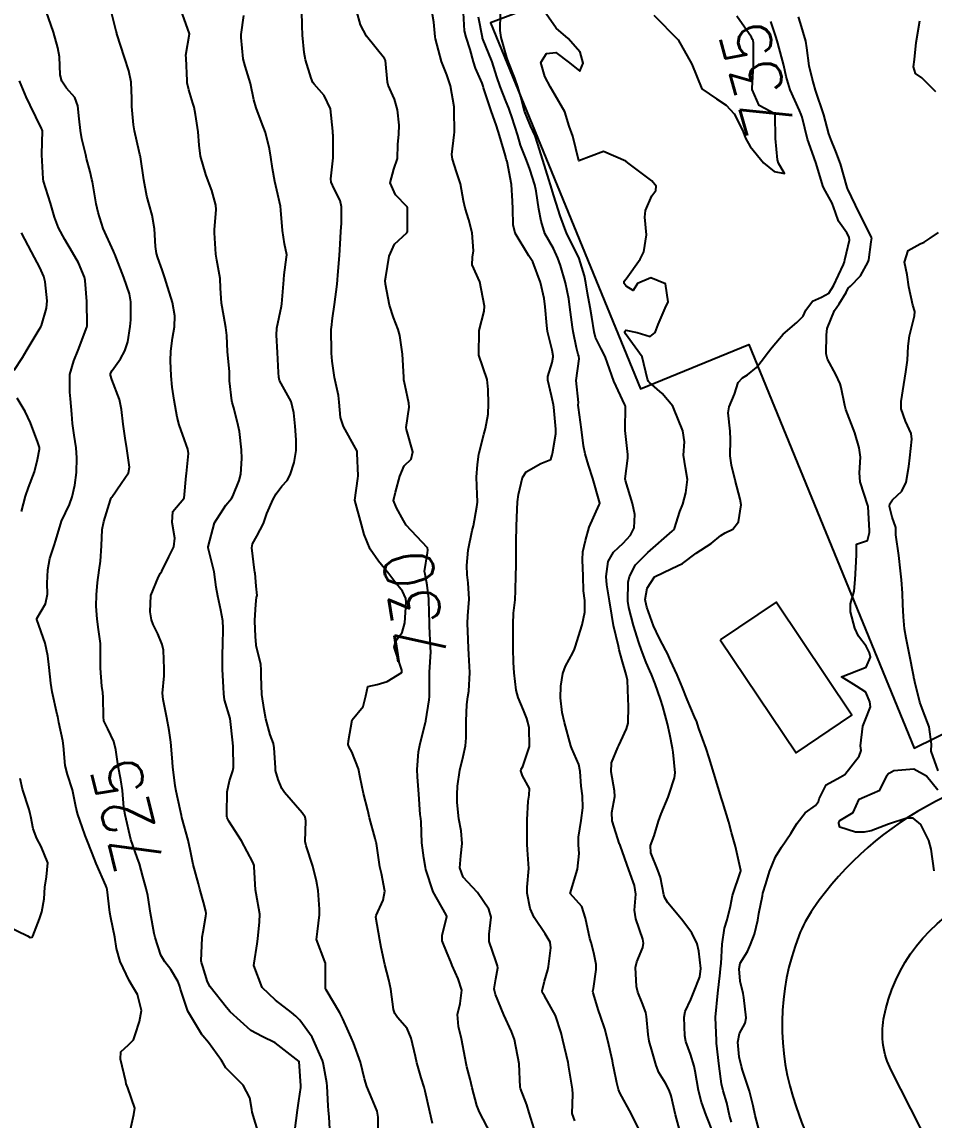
# Model space of a CAD drawing. Header units: metres. Extents: x 298520 to 308411, y 7433745 to 7450750.
# Drawn here: x 302784.9 to 302859.6, y 7441312.7 to 7441402.6 of the extents above; entities that cross this region are included whole.
import ezdxf
from ezdxf.enums import TextEntityAlignment as Align

# ---------------------------------------------------------------- set-up
doc = ezdxf.new("R2010")
doc.units = ezdxf.units.M
doc.header["$LTSCALE"] = 10
for name, color, linetype in [('Area Verde e Lazer', 94, 'Continuous'), ('Cotas', 45, 'Continuous'), ('Curvas de Nivel 1m', 11, 'Continuous'), ('Curvas de Nivel 5m', 15, 'Continuous'), ('Edificações', 30, 'Continuous'), ('Vias Primárias', 230, 'Continuous')]:
    doc.layers.add(name, color=color, linetype=linetype)
doc.styles.add('Style-STANDARD', font='STANDARD.shx')

msp = doc.modelspace()

# ---------------------------------------------------------------- linework, layer by layer
at = {"layer": 'Area Verde e Lazer', "elevation": 738.502}
msp.add_lwpolyline([(302862.755, 7441423.299), (302855.534, 7441421.091), (302857.138, 7441415.282), (302823.287, 7441402.498), (302835.555, 7441372.519), (302844.429, 7441376.151), (302857.954, 7441343.099), (302878.917, 7441353.426), (302895.119, 7441360.677, 0.172752), (302902.228, 7441367.474, 0.003355), (302904.098, 7441371.256), (302901.773, 7441374.215), (302895.113, 7441382.894), (302893.584, 7441384.819), (302889.644, 7441389.779), (302882.833, 7441398.082), (302879.947, 7441401.529), (302875.496, 7441407.237), (302874.22, 7441408.785), (302872.899, 7441410.349), (302868.801, 7441415.401), (302864.866, 7441420.52), (302863.933, 7441421.743), (302863.582, 7441422.206)], format="xyb", close=True, dxfattribs=at)
at = {"layer": 'Curvas de Nivel 1m', "flags": 128}
for points, elevation in [([(302807.267, 7441311.765), (302807.483, 7441313.462), (302807.601, 7441314.232), (302807.754, 7441315.316), (302807.757, 7441315.459), (302807.633, 7441317.46), (302805.655, 7441318.98), (302804.609, 7441319.501), (302803.668, 7441319.983), (302801.989, 7441321.527), (302801.688, 7441321.863), (302800.346, 7441323.551), (302800.129, 7441323.966), (302799.73, 7441325.224), (302799.639, 7441325.561), (302799.617, 7441325.678), (302799.676, 7441327.561), (302799.681, 7441327.634), (302799.761, 7441328.071), (302800.001, 7441329.336), (302800.01, 7441329.557), (302799.984, 7441329.756), (302799.792, 7441330.49), (302799.501, 7441331.563), (302799.382, 7441331.991), (302798.957, 7441333.569), (302798.737, 7441334.678), (302798.536, 7441335.573), (302798.027, 7441337.422), (302797.987, 7441337.579), (302797.88, 7441338.085), (302797.552, 7441339.584), (302797.476, 7441340.015), (302797.29, 7441341.586), (302797.223, 7441342.297), (302797.119, 7441343.588), (302796.991, 7441344.556), (302796.799, 7441345.592), (302796.487, 7441347.096), (302796.446, 7441347.595), (302796.576, 7441349.033), (302796.591, 7441349.594), (302796.516, 7441351.117), (302796.401, 7441351.596), (302796.052, 7441352.465), (302795.689, 7441353.235), (302795.546, 7441353.608), (302795.42, 7441354.263), (302795.481, 7441355.609), (302796.108, 7441357.127), (302796.29, 7441357.419), (302796.381, 7441357.597), (302796.948, 7441358.774), (302797.363, 7441359.588), (302797.438, 7441360.299), (302797.223, 7441361.589), (302797.295, 7441362.465), (302798.182, 7441363.532), (302798.205, 7441363.557), (302798.212, 7441363.58), (302798.381, 7441365.407), (302798.405, 7441365.578), (302798.574, 7441367.232), (302798.521, 7441367.577), (302798.244, 7441368.352), (302797.795, 7441369.585), (302797.655, 7441370.2), (302797.406, 7441371.589), (302797.231, 7441372.653), (302797.137, 7441373.592), (302797.1, 7441374.813), (302797.134, 7441375.592), (302797.255, 7441376.679), (302797.414, 7441377.589), (302797.464, 7441378.492), (302797.255, 7441379.591), (302796.752, 7441381.244), (302796.641, 7441381.598), (302796.41, 7441382.263), (302796.067, 7441383.253), (302795.961, 7441383.607), (302795.866, 7441384.174), (302795.797, 7441385.61), (302795.603, 7441386.751), (302795.337, 7441387.617), (302795.152, 7441388.292), (302794.903, 7441389.624), (302794.631, 7441391.519), (302794.608, 7441391.629), (302794.59, 7441391.696), (302794.526, 7441391.964), (302794.146, 7441393.634), (302794.059, 7441394.126), (302793.934, 7441395.636), (302793.921, 7441396.295), (302793.873, 7441397.637), (302793.685, 7441398.556), (302793.344, 7441399.643), (302792.713, 7441401.578), (302792.69, 7441401.65), (302792.644, 7441401.801), (302792.194, 7441403.655)], 726), ([(302810.174, 7441311.431), (302810.095, 7441312.922), (302810.034, 7441313.433), (302809.994, 7441313.831), (302809.922, 7441315.435), (302809.896, 7441315.716), (302809.63, 7441317.192), (302809.574, 7441317.441), (302809.546, 7441317.529), (302808.682, 7441319.45), (302807.677, 7441320.829), (302807.363, 7441321.148), (302806.995, 7441321.47), (302805.698, 7441322.476), (302804.61, 7441323.501), (302803.923, 7441325.316), (302803.931, 7441325.508), (302804.185, 7441327.069), (302804.234, 7441327.505), (302804.385, 7441328.893), (302804.4, 7441329.504), (302804.112, 7441331.194), (302804.065, 7441331.507), (302803.957, 7441333.383), (302803.935, 7441333.509), (302803.836, 7441333.769), (302802.91, 7441335.519), (302801.869, 7441337.132), (302801.732, 7441337.393), (302801.704, 7441337.533), (302801.696, 7441337.713), (302801.74, 7441339.532), (302801.912, 7441340.423), (302802.206, 7441341.242), (302802.263, 7441341.527), (302802.23, 7441343.237), (302802.199, 7441343.527), (302801.973, 7441345.53), (302801.523, 7441347.072), (302801.469, 7441347.538), (302801.441, 7441348.099), (302801.361, 7441349.54), (302801.35, 7441350.854), (302801.372, 7441351.54), (302801.411, 7441352.894), (302801.367, 7441353.54), (302801.215, 7441354.403), (302800.96, 7441355.547), (302800.845, 7441356.294), (302800.673, 7441357.552), (302800.189, 7441359.513), (302800.179, 7441359.559), (302800.177, 7441359.593), (302800.695, 7441361.552), (302801.631, 7441362.992), (302802.089, 7441363.531), (302802.126, 7441363.588), (302802.186, 7441363.743), (302802.712, 7441365.019), (302802.856, 7441365.524), (302802.927, 7441366.822), (302802.903, 7441367.523), (302802.742, 7441369.039), (302802.642, 7441369.526), (302802.277, 7441370.978), (302802.152, 7441371.402), (302802.127, 7441371.532), (302801.935, 7441373.171), (302801.928, 7441373.536), (302801.914, 7441373.931), (302801.764, 7441375.539), (302801.702, 7441376.895), (302801.63, 7441377.541), (302801.449, 7441378.457), (302801.27, 7441379.541), (302801.189, 7441380.749), (302801.169, 7441381.542), (302800.898, 7441383.066), (302800.817, 7441383.546), (302800.694, 7441385.303), (302800.693, 7441385.548), (302800.825, 7441387.191), (302800.805, 7441387.547), (302800.485, 7441388.749), (302800.262, 7441389.325), (302800.169, 7441389.555), (302799.999, 7441390.059), (302799.563, 7441391.564), (302799.429, 7441392.464), (302799.348, 7441393.568), (302799.143, 7441394.992), (302799.022, 7441395.573), (302798.914, 7441395.913), (302798.587, 7441396.988), (302798.465, 7441397.581), (302798.451, 7441397.725), (302798.369, 7441399.582), (302798.357, 7441399.843), (302798.643, 7441401.58), (302797.952, 7441403.587)], 727), ([(302818.532, 7441312.377), (302818.314, 7441313.333), (302817.935, 7441315.012), (302817.849, 7441315.338), (302817.621, 7441316.123), (302817.347, 7441317.061), (302817.261, 7441317.346), (302817.139, 7441317.849), (302816.793, 7441319.353), (302816.463, 7441320.151), (302815.68, 7441321.062), (302815.452, 7441321.372), (302815.353, 7441321.709), (302815.128, 7441323.376), (302814.975, 7441324.123), (302814.647, 7441325.381), (302814.342, 7441326.79), (302814.241, 7441327.385), (302813.914, 7441329.255), (302813.931, 7441329.389), (302814.516, 7441330.663), (302814.629, 7441331.382), (302814.364, 7441332.838), (302814.235, 7441333.386), (302813.945, 7441335.296), (302813.931, 7441335.389), (302813.856, 7441335.71), (302813.39, 7441337.395), (302813.252, 7441338.027), (302812.9, 7441339.4), (302812.627, 7441340.692), (302812.476, 7441341.404), (302811.937, 7441342.789), (302811.709, 7441343.181), (302811.644, 7441343.414), (302811.665, 7441343.696), (302811.973, 7441345.41), (302812.87, 7441346.515), (302813.087, 7441347.399), (302813.245, 7441348.157), (302814.007, 7441348.31), (302814.834, 7441348.558), (302816.022, 7441349.306), (302816.042, 7441349.35), (302816.044, 7441349.37), (302816.043, 7441349.39), (302816.024, 7441349.479), (302815.394, 7441351.376), (302815.544, 7441351.879), (302816.055, 7441352.582), (302816.269, 7441353.367), (302816.398, 7441355.047), (302816.361, 7441355.357), (302816.099, 7441355.962), (302815.445, 7441356.709), (302814.972, 7441357.377), (302814.128, 7441358.412), (302813.441, 7441359.397), (302812.957, 7441360.6), (302812.723, 7441361.404), (302812.183, 7441363.41), (302812.442, 7441365.175), (302812.46, 7441365.408), (302812.376, 7441367.264), (302812.362, 7441367.409), (302812.237, 7441367.672), (302811.246, 7441369.425), (302811.018, 7441370.177), (302810.908, 7441371.431), (302810.838, 7441371.981), (302810.511, 7441373.437), (302810.323, 7441374.773), (302810.276, 7441375.441), (302810.274, 7441375.5), (302810.253, 7441377.441), (302810.262, 7441377.533), (302810.361, 7441378.297), (302810.519, 7441379.438), (302810.744, 7441381.088), (302810.77, 7441381.434), (302810.793, 7441381.82), (302810.926, 7441383.432), (302811.015, 7441384.861), (302811.049, 7441385.431), (302811.084, 7441386.055), (302811.094, 7441387.431), (302810.994, 7441387.948), (302810.487, 7441388.897), (302810.235, 7441389.443), (302810.213, 7441389.727), (302810.416, 7441391.441), (302810.405, 7441393.296), (302810.389, 7441393.432), (302810.372, 7441393.606), (302810.184, 7441395.436), (302809.677, 7441396.537), (302808.859, 7441397.456), (302808.744, 7441397.607), (302808.598, 7441397.957), (302808.152, 7441399.465), (302808.024, 7441400.064), (302807.897, 7441401.467), (302807.868, 7441402.25), (302807.837, 7441403.468)], 729), ([(302814.087, 7441311.385), (302814.085, 7441312.886), (302814.023, 7441313.386), (302813.603, 7441314.358), (302813.158, 7441315.395), (302812.983, 7441316.033), (302812.642, 7441317.4), (302812.074, 7441318.988), (302811.889, 7441319.408), (302811.668, 7441319.909), (302811.207, 7441320.946), (302810.957, 7441321.421), (302809.829, 7441323.32), (302809.779, 7441323.439), (302809.773, 7441323.499), (302809.787, 7441325.439), (302809.781, 7441325.487), (302809.735, 7441325.633), (302809.04, 7441327.447), (302809.12, 7441328.089), (302809.3, 7441329.445), (302809.301, 7441329.932), (302809.184, 7441331.446), (302809.039, 7441332.223), (302808.733, 7441333.451), (302808.194, 7441335.112), (302808.129, 7441335.457), (302808.172, 7441337.155), (302808.116, 7441337.458), (302807.878, 7441337.82), (302806.42, 7441339.482), (302806.216, 7441339.795), (302805.914, 7441340.55), (302805.704, 7441341.267), (302805.681, 7441341.484), (302805.593, 7441343.139), (302805.516, 7441343.486), (302805.252, 7441344.192), (302804.889, 7441345.496), (302804.75, 7441346.267), (302804.581, 7441347.501), (302804.518, 7441349), (302804.528, 7441349.502), (302804.482, 7441349.958), (302804.112, 7441351.509), (302804.098, 7441351.564), (302804.05, 7441352.233), (302803.991, 7441353.511), (302803.989, 7441353.585), (302804.083, 7441354.872), (302804.146, 7441355.455), (302804.161, 7441355.509), (302804.183, 7441355.598), (302804.102, 7441356.377), (302804.024, 7441357.423), (302804.01, 7441357.511), (302803.963, 7441357.664), (302803.752, 7441359.514), (302803.819, 7441359.84), (302804.152, 7441360.446), (302804.712, 7441361.502), (302804.989, 7441362.316), (302805.507, 7441363.49), (302805.744, 7441363.932), (302806.199, 7441364.555), (302806.653, 7441365.029), (302806.892, 7441365.473), (302807.207, 7441366.486), (302807.373, 7441367.469), (302807.374, 7441368.34), (302807.292, 7441369.47), (302807.201, 7441370.543), (302806.977, 7441371.473), (302806.295, 7441372.7), (302806.017, 7441373.202), (302805.952, 7441373.485), (302805.936, 7441373.858), (302805.864, 7441375.487), (302805.781, 7441376.923), (302805.806, 7441377.488), (302806.175, 7441379.287), (302806.206, 7441379.483), (302806.361, 7441381.439), (302806.364, 7441381.481), (302806.407, 7441381.863), (302806.603, 7441383.296), (302806.609, 7441383.478), (302806.437, 7441384.404), (302806.254, 7441385.483), (302806.14, 7441387.155), (302806.1, 7441387.486), (302805.789, 7441388.793), (302805.625, 7441389.493), (302805.442, 7441390.563), (302805.313, 7441391.498), (302805.205, 7441392.175), (302804.878, 7441393.505), (302804.556, 7441394.363), (302804.097, 7441395.515), (302803.904, 7441396.193), (302803.644, 7441397.519), (302803.203, 7441398.928), (302803.048, 7441399.526), (302802.881, 7441401.286), (302802.893, 7441401.528), (302803.09, 7441403.094)], 728), ([(302826.869, 7441311.935), (302826.462, 7441313.237), (302826.257, 7441313.898), (302825.751, 7441315.248), (302825.726, 7441315.361), (302825.633, 7441317.25), (302825.254, 7441319.254), (302825.016, 7441319.91), (302824.385, 7441321.263), (302823.708, 7441322.946), (302823.613, 7441323.271), (302823.596, 7441323.389), (302823.722, 7441324.214), (302823.876, 7441325.124), (302823.864, 7441325.269), (302823.737, 7441325.685), (302823.182, 7441327.276), (302823.167, 7441327.871), (302823.332, 7441329.275), (302823.143, 7441329.922), (302822.222, 7441331.286), (302821.807, 7441331.723), (302821.062, 7441332.548), (302820.789, 7441333.306), (302820.859, 7441334.283), (302820.982, 7441335.303), (302820.895, 7441336.336), (302820.686, 7441337.308), (302820.555, 7441338.648), (302820.555, 7441339.31), (302820.594, 7441339.994), (302820.79, 7441341.307), (302821.057, 7441342.426), (302821.249, 7441343.3), (302821.298, 7441343.954), (302821.303, 7441345.3), (302821.361, 7441346.673), (302821.446, 7441347.298), (302821.522, 7441347.776), (302821.594, 7441349.296), (302821.516, 7441350.776), (302821.489, 7441351.298), (302821.435, 7441352.678), (302821.404, 7441353.3), (302821.44, 7441353.931), (302821.553, 7441355.298), (302821.451, 7441356.645), (302821.384, 7441357.301), (302821.364, 7441358.062), (302821.448, 7441359.3), (302821.796, 7441360.933), (302821.888, 7441361.294), (302822.179, 7441362.856), (302822.231, 7441363.241), (302822.233, 7441363.29), (302822.192, 7441363.87), (302822.153, 7441365.291), (302822.223, 7441366.336), (302822.336, 7441367.185), (302822.355, 7441367.289), (302822.753, 7441368.787), (302822.887, 7441369.284), (302823.11, 7441370.442), (302823.137, 7441371.281), (302823.099, 7441372.478), (302823.017, 7441373.283), (302822.333, 7441375.29), (302822.353, 7441377.29), (302822.781, 7441378.874), (302822.791, 7441379.286), (302822.403, 7441381.29), (302821.796, 7441382.678), (302821.824, 7441383.299), (302821.9, 7441383.829), (302821.794, 7441385.3), (302821.522, 7441386.362), (302821.209, 7441387.309), (302821.082, 7441387.914), (302820.831, 7441389.315), (302820.507, 7441390.289), (302820.171, 7441391.324), (302820.132, 7441391.718), (302820.325, 7441393.322), (302820.336, 7441393.532), (302820.327, 7441395.322), (302820.302, 7441395.597), (302820.019, 7441397.326), (302819.713, 7441398.218), (302819.276, 7441399.333), (302818.794, 7441401.185), (302818.773, 7441401.339), (302818.655, 7441402.527), (302818.522, 7441403.341)], 731), ([(302830.189, 7441312.589), (302829.963, 7441313.196), (302830.018, 7441314.787), (302829.993, 7441315.196), (302829.678, 7441317.154), (302829.668, 7441317.2), (302829.636, 7441317.374), (302829.208, 7441319.205), (302829.084, 7441319.791), (302828.601, 7441321.211), (302827.699, 7441322.82), (302827.542, 7441323.063), (302827.505, 7441323.223), (302827.715, 7441324.02), (302827.988, 7441324.958), (302828.027, 7441325.217), (302828.22, 7441326.743), (302828.166, 7441327.216), (302827.763, 7441327.911), (302826.866, 7441329.234), (302826.535, 7441329.984), (302826.287, 7441331.243), (302826.297, 7441331.732), (302826.425, 7441333.241), (302826.31, 7441334.779), (302826.288, 7441335.243), (302826.301, 7441335.687), (302826.303, 7441337.244), (302826.365, 7441338.773), (302826.443, 7441339.242), (302826.478, 7441339.811), (302825.919, 7441340.847), (302825.773, 7441341.251), (302825.796, 7441341.379), (302825.926, 7441341.606), (302826.468, 7441343.242), (302826.45, 7441344.759), (302826.355, 7441345.244), (302826.267, 7441345.537), (302825.983, 7441346.21), (302825.561, 7441347.254), (302825.401, 7441347.857), (302825.215, 7441349.258), (302825.163, 7441350.127), (302825.136, 7441351.259), (302825.133, 7441352.178), (302825.136, 7441353.259), (302825.184, 7441354.151), (302825.308, 7441355.258), (302825.341, 7441356.017), (302825.362, 7441357.258), (302825.378, 7441358.003), (302825.394, 7441359.257), (302825.392, 7441360.017), (302825.415, 7441361.257), (302825.438, 7441361.989), (302825.506, 7441363.257), (302825.575, 7441363.873), (302825.913, 7441365.253), (302826.218, 7441365.713), (302827.4, 7441366.408), (302828.228, 7441366.734), (302828.34, 7441367.111), (302828.36, 7441367.219), (302828.639, 7441368.826), (302828.648, 7441369.216), (302828.471, 7441371.027), (302828.446, 7441371.218), (302828.29, 7441371.95), (302827.975, 7441373.223), (302827.988, 7441373.543), (302828.325, 7441374.669), (302828.423, 7441375.128), (302828.424, 7441375.219), (302828.338, 7441375.694), (302827.966, 7441377.224), (302827.889, 7441377.693), (302827.771, 7441379.226), (302827.688, 7441379.922), (302827.38, 7441381.23), (302826.747, 7441382.91), (302826.549, 7441383.239), (302826.426, 7441383.413), (302825.308, 7441385.257), (302825.135, 7441385.935), (302825.112, 7441387.26), (302825.096, 7441387.877), (302824.998, 7441389.262), (302824.644, 7441391.145), (302824.603, 7441391.269), (302824.584, 7441391.33), (302824.526, 7441391.585), (302824.018, 7441393.275), (302823.778, 7441394.054), (302823.346, 7441395.282), (302822.723, 7441397.157), (302822.681, 7441397.289), (302822.595, 7441397.546), (302822.074, 7441398.764), (302821.895, 7441399.301), (302821.638, 7441400.295), (302821.295, 7441401.31), (302821.158, 7441401.823), (302821.069, 7441403.314)], 732), ([(302835.571, 7441311.646), (302834.829, 7441313.138), (302833.883, 7441314.875), (302833.763, 7441315.148), (302833.618, 7441315.701), (302833.383, 7441316.906), (302833.341, 7441317.154), (302833.278, 7441317.516), (302832.904, 7441319.161), (302832.644, 7441320.137), (302832.285, 7441321.171), (302832.133, 7441321.619), (302831.702, 7441323.072), (302831.671, 7441323.18), (302831.668, 7441323.216), (302831.707, 7441323.439), (302831.934, 7441324.973), (302831.948, 7441325.177), (302831.936, 7441325.378), (302831.744, 7441326.338), (302831.527, 7441327.182), (302831.433, 7441327.509), (302831.066, 7441329.181), (302830.754, 7441330.147), (302829.803, 7441331.2), (302830.405, 7441333.191), (302830.558, 7441334.474), (302830.495, 7441335.19), (302830.494, 7441335.825), (302830.712, 7441337.187), (302830.85, 7441338.224), (302830.825, 7441339.186), (302830.719, 7441339.996), (302830.618, 7441341.19), (302830.506, 7441341.769), (302829.942, 7441343.081), (302829.888, 7441343.201), (302829.859, 7441343.286), (302829.336, 7441345.206), (302829.168, 7441346.022), (302829.028, 7441347.21), (302829.034, 7441348.183), (302829.223, 7441349.208), (302829.424, 7441349.811), (302830.04, 7441350.909), (302830.174, 7441351.198), (302830.232, 7441351.384), (302830.788, 7441353.189), (302831.021, 7441354.244), (302830.999, 7441355.186), (302830.906, 7441355.993), (302830.874, 7441357.189), (302830.813, 7441358.509), (302830.854, 7441359.189), (302831.062, 7441360.097), (302831.359, 7441361.182), (302832.181, 7441363.016), (302832.232, 7441363.12), (302832.23, 7441363.17), (302832.186, 7441363.351), (302831.665, 7441365.178), (302831.316, 7441366.276), (302831.045, 7441367.188), (302830.912, 7441367.862), (302830.746, 7441369.193), (302830.48, 7441370.997), (302830.476, 7441371.197), (302830.485, 7441371.397), (302830.303, 7441373.2), (302830.555, 7441374.972), (302830.516, 7441375.197), (302830.474, 7441375.338), (302830.34, 7441375.87), (302830.057, 7441377.203), (302829.996, 7441377.564), (302829.781, 7441379.206), (302829.693, 7441379.897), (302829.43, 7441381.21), (302829.013, 7441382.618), (302828.812, 7441383.216), (302828.435, 7441384.012), (302827.727, 7441385.227), (302827.443, 7441386.251), (302827.245, 7441387.232), (302827.019, 7441388.704), (302826.907, 7441389.236), (302826.512, 7441390.493), (302826.225, 7441391.244), (302825.754, 7441392.471), (302825.515, 7441393.255), (302825.031, 7441394.798), (302824.869, 7441395.266), (302824.796, 7441395.488), (302824.58, 7441396.014), (302824.07, 7441397.275), (302823.815, 7441398.064), (302823.414, 7441399.282), (302822.642, 7441401.227), (302822.623, 7441401.29), (302822.319, 7441402.954)], 733), ([(302838.772, 7441311.891), (302838.432, 7441313.092), (302838.069, 7441314.635), (302837.92, 7441315.097), (302837.619, 7441315.687), (302837.07, 7441316.551), (302836.837, 7441317.112), (302836.51, 7441318.257), (302836.286, 7441319.121), (302836.193, 7441319.647), (302836.058, 7441321.124), (302836.012, 7441321.451), (302835.694, 7441322.262), (302835.351, 7441323.134), (302835.249, 7441323.595), (302835.168, 7441325.136), (302835.26, 7441325.612), (302835.749, 7441326.778), (302835.824, 7441327.129), (302835.758, 7441327.471), (302835.197, 7441329.136), (302835.075, 7441329.852), (302835.18, 7441331.136), (302835.079, 7441331.869), (302834.623, 7441333.142), (302833.92, 7441335.082), (302833.895, 7441335.15), (302833.854, 7441335.252), (302833.248, 7441337.156), (302833.214, 7441337.825), (302833.454, 7441339.154), (302833.446, 7441339.616), (302833.173, 7441341.158), (302833.19, 7441341.898), (302833.698, 7441343.152), (302833.782, 7441343.315), (302833.951, 7441343.665), (302834.432, 7441344.68), (302834.565, 7441345.144), (302834.594, 7441346.537), (302834.563, 7441347.144), (302834.492, 7441348.669), (302834.389, 7441349.146), (302834.035, 7441350.366), (302833.828, 7441351.152), (302833.755, 7441351.443), (302833.367, 7441353.157), (302833.233, 7441354.001), (302833.032, 7441355.161), (302832.808, 7441356.461), (302832.758, 7441357.164), (302832.922, 7441358.371), (302833.369, 7441359.158), (302833.773, 7441359.528), (302834.15, 7441359.874), (302834.756, 7441360.545), (302835.06, 7441361.141), (302835.094, 7441362.221), (302834.921, 7441363.143), (302834.337, 7441365.023), (302834.32, 7441365.149), (302834.53, 7441366.846), (302834.528, 7441367.147), (302834.302, 7441369.1), (302834.3, 7441369.15), (302834.329, 7441371.102), (302834.316, 7441371.15), (302834.284, 7441371.211), (302833.387, 7441373.159), (302832.871, 7441374.618), (302832.663, 7441375.167), (302832.339, 7441375.809), (302831.89, 7441376.719), (302831.761, 7441377.179), (302831.58, 7441378.396), (302831.452, 7441379.184), (302831.227, 7441380.351), (302831.085, 7441381.19), (302830.98, 7441381.763), (302830.545, 7441383.198), (302830.427, 7441383.444), (302829.541, 7441385.209), (302828.998, 7441386.684), (302828.837, 7441387.216), (302828.484, 7441388.321), (302828.206, 7441389.223), (302828.074, 7441389.649), (302827.566, 7441391.23), (302827.14, 7441392.631), (302826.942, 7441393.236), (302826.555, 7441394.041), (302826.085, 7441395.247), (302825.758, 7441396.426), (302825.516, 7441397.256), (302825.287, 7441397.947), (302824.765, 7441399.268), (302824.619, 7441399.659), (302824.169, 7441401.275), (302824.069, 7441401.856), (302824.104, 7441403.276)], 734), ([(302843.021, 7441312.482), (302842.86, 7441313.041), (302842.629, 7441314.071), (302842.333, 7441315.049), (302842.193, 7441315.626), (302842.009, 7441317.054), (302841.78, 7441318.939), (302841.775, 7441319.058), (302841.778, 7441319.172), (302841.705, 7441321.06), (302841.704, 7441321.081), (302841.889, 7441323.057), (302842.081, 7441324.702), (302842.119, 7441325.054), (302842.158, 7441325.475), (302842.256, 7441327.052), (302842.451, 7441328.372), (302842.661, 7441329.047), (302842.923, 7441330.172), (302843.091, 7441331.041), (302843.759, 7441332.967), (302843.779, 7441333.031), (302843.779, 7441333.076), (302843.343, 7441335.038), (302843.018, 7441336.196), (302842.796, 7441337.046), (302842.299, 7441338.651), (302842.175, 7441339.056), (302842.115, 7441339.267), (302841.911, 7441339.885), (302841.572, 7441341.064), (302841.198, 7441342.324), (302840.929, 7441343.065), (302840.33, 7441344.712), (302840.237, 7441345.076), (302840.169, 7441345.271), (302839.979, 7441345.658), (302839.378, 7441347.086), (302838.97, 7441348.129), (302838.577, 7441349.094), (302838.035, 7441350.279), (302837.779, 7441350.843), (302837.646, 7441351.106), (302837.081, 7441352.142), (302836.64, 7441353.121), (302836.086, 7441354.658), (302835.963, 7441355.131), (302835.956, 7441355.269), (302836.104, 7441356.203), (302836.706, 7441357.121), (302838.124, 7441357.815), (302838.995, 7441358.226), (302840.133, 7441359.08), (302841.347, 7441359.86), (302842.155, 7441360.507), (302842.484, 7441360.721), (302843.117, 7441361.04), (302843.578, 7441361.627), (302843.793, 7441363.034), (302843.733, 7441363.492), (302843.309, 7441365.039), (302843.003, 7441366.265), (302842.918, 7441367.043), (302842.925, 7441368.365), (302842.913, 7441369.043), (302842.752, 7441370.569), (302842.823, 7441371.045), (302843.256, 7441372.077), (302843.567, 7441373.037), (302843.916, 7441373.426), (302844.313, 7441373.669), (302845.072, 7441374.273), (302845.64, 7441375.017), (302845.937, 7441375.414), (302846.342, 7441375.931), (302847.245, 7441376.997), (302848.363, 7441377.945), (302848.87, 7441378.473), (302849.099, 7441378.973), (302849.641, 7441379.711), (302850.389, 7441380.03), (302850.984, 7441380.361), (302851.365, 7441380.946), (302852.175, 7441382.688), (302852.26, 7441382.932), (302852.287, 7441383.07), (302852.434, 7441383.65), (302852.681, 7441384.696), (302852.659, 7441384.928), (302852.456, 7441385.28), (302851.782, 7441386.256), (302851.53, 7441386.944), (302851.26, 7441387.728), (302850.577, 7441388.959), (302850.496, 7441389.153), (302849.959, 7441390.966), (302849.615, 7441391.886), (302849.225, 7441392.973), (302848.786, 7441394.752), (302848.718, 7441394.978), (302848.568, 7441395.307), (302847.821, 7441396.988), (302847.498, 7441398.097), (302847.303, 7441398.993), (302846.812, 7441400.827), (302846.762, 7441400.999), (302846.647, 7441401.376), (302846.246, 7441402.593)], 736), ([(302845.472, 7441311.103), (302844.962, 7441313.016), (302844.794, 7441313.819), (302844.497, 7441315.021), (302843.924, 7441316.733), (302843.828, 7441317.028), (302843.645, 7441317.819), (302843.545, 7441319.032), (302843.67, 7441319.741), (302844.123, 7441320.581), (302844.206, 7441321.025), (302844.033, 7441322.693), (302843.965, 7441323.027), (302843.718, 7441324.023), (302843.644, 7441325.031), (302843.737, 7441325.487), (302844.317, 7441326.454), (302844.578, 7441327.022), (302844.9, 7441327.885), (302845.158, 7441329.016), (302845.24, 7441329.564), (302845.541, 7441331.013), (302845.593, 7441331.224), (302845.813, 7441332.003), (302846.122, 7441333.006), (302846.626, 7441334.214), (302847.111, 7441334.991), (302847.864, 7441336.116), (302848.199, 7441336.648), (302848.397, 7441336.975), (302849.049, 7441337.805), (302849.895, 7441338.416), (302850.129, 7441338.728), (302850.204, 7441338.957), (302850.771, 7441340.094), (302851.921, 7441340.715), (302852.297, 7441340.934), (302853.455, 7441342.434), (302853.619, 7441342.915), (302853.562, 7441343.303), (302853.776, 7441344.913), (302853.978, 7441345.44), (302854.4, 7441346.494), (302854.347, 7441346.906), (302854.001, 7441347.697), (302853.254, 7441348.17), (302852.023, 7441348.94), (302854.025, 7441349.732), (302854.391, 7441350.553), (302854.301, 7441350.907), (302854.048, 7441351.449), (302853.406, 7441352.27), (302853.119, 7441352.924), (302852.748, 7441354.258), (302852.747, 7441354.923), (302853.056, 7441355.968), (302853.127, 7441356.92), (302853.185, 7441357.857), (302853.246, 7441358.919), (302853.252, 7441359.813), (302854.151, 7441360.094), (302854.323, 7441360.746), (302854.323, 7441360.908), (302854.204, 7441362.888), (302854.2, 7441362.91), (302854.184, 7441362.982), (302853.543, 7441364.917), (302853.505, 7441365.633), (302853.581, 7441366.917), (302853.472, 7441367.686), (302853.103, 7441368.921), (302852.37, 7441370.841), (302852.339, 7441370.929), (302852.285, 7441371.16), (302851.996, 7441372.631), (302851.915, 7441372.936), (302851.563, 7441373.692), (302850.869, 7441374.952), (302850.763, 7441375.38), (302850.793, 7441376.953), (302850.854, 7441377.449), (302851.442, 7441378.944), (302851.841, 7441379.478), (302852.395, 7441380.406), (302852.574, 7441380.755), (302852.753, 7441380.926), (302853.57, 7441381.759), (302854.214, 7441382.912), (302854.256, 7441383.081), (302854.447, 7441384.543), (302854.49, 7441384.872), (302854.487, 7441384.91), (302854.454, 7441384.993), (302853.458, 7441386.92), (302852.544, 7441388.878), (302852.521, 7441388.93), (302852.494, 7441389.016), (302851.934, 7441390.939), (302851.549, 7441391.961), (302851.133, 7441392.951), (302850.994, 7441393.4), (302850.563, 7441394.96), (302849.897, 7441396.967), (302849.616, 7441397.957), (302849.372, 7441398.972), (302849.171, 7441400.438), (302849.094, 7441400.975), (302848.658, 7441402.451), (302848.512, 7441402.982)], 737), ([(302859.746, 7441396.848), (302858.604, 7441397.971), (302858.069, 7441398.329), (302857.919, 7441398.87), (302857.997, 7441399.495), (302858.135, 7441400.868), (302858.442, 7441402.645)], 738), ([(302793.766, 7441311.628), (302794.108, 7441313.102), (302794.176, 7441313.624), (302793.609, 7441315.284), (302793.475, 7441315.631), (302793.429, 7441315.818), (302793.006, 7441317.636), (302793.04, 7441318.238), (302793.651, 7441318.825), (302794.059, 7441319.224), (302794.211, 7441319.625), (302794.559, 7441320.736), (302794.719, 7441321.62), (302794.389, 7441322.937), (302793.987, 7441323.627), (302793.717, 7441324.074), (302792.963, 7441325.638), (302792.682, 7441326.703), (302792.541, 7441327.642), (302792.211, 7441329.211), (302792.128, 7441329.647), (302791.91, 7441331.541), (302791.881, 7441331.649), (302791.806, 7441331.853), (302791.018, 7441333.662), (302790.678, 7441334.504), (302790.221, 7441335.674), (302790.123, 7441335.943), (302789.863, 7441336.656), (302789.506, 7441337.684), (302789.388, 7441338.178), (302789.066, 7441339.688), (302788.675, 7441340.933), (302788.487, 7441341.694), (302788.345, 7441343.298), (302788.292, 7441343.697), (302787.968, 7441345.211), (302787.862, 7441345.701), (302787.831, 7441345.845), (302787.418, 7441347.706), (302787.296, 7441348.414), (302787.171, 7441349.709), (302787.067, 7441350.675), (302786.825, 7441351.712), (302786.151, 7441353.63), (302786.148, 7441353.719), (302786.871, 7441354.923), (302787.025, 7441355.711), (302787.003, 7441356.612), (302787.043, 7441357.711), (302787.219, 7441358.617), (302787.575, 7441359.706), (302787.716, 7441360.135), (302788.163, 7441361.7), (302788.822, 7441363.048), (302789.042, 7441363.691), (302789.253, 7441364.634), (302789.4, 7441365.682), (302789.416, 7441366.874), (302789.361, 7441367.683), (302789.211, 7441368.723), (302789.079, 7441369.688), (302789.016, 7441370.435), (302788.915, 7441371.691), (302788.853, 7441372.256), (302788.855, 7441373.692), (302789.196, 7441374.81), (302789.535, 7441375.682), (302790.241, 7441377.561), (302790.276, 7441377.671), (302790.286, 7441377.739), (302790.237, 7441379.672), (302790.109, 7441381.383), (302790.05, 7441381.675), (302789.57, 7441382.838), (302789.074, 7441383.69), (302788.439, 7441384.749), (302787.94, 7441385.705), (302787.59, 7441386.58), (302787.263, 7441387.712), (302786.697, 7441389.521), (302786.66, 7441389.718), (302786.557, 7441391.685), (302786.561, 7441391.72), (302786.606, 7441393.656), (302786.597, 7441393.719), (302786.545, 7441393.848), (302785.607, 7441395.734), (302785.278, 7441396.438), (302784.743, 7441397.748)], 724), ([(302784.307, 7441374.036), (302784.99, 7441375.073), (302785.369, 7441375.734), (302786.349, 7441377.369), (302786.483, 7441377.587), (302786.539, 7441377.718), (302786.955, 7441379.134), (302787.003, 7441379.714), (302786.841, 7441381.273), (302786.741, 7441381.717), (302786.41, 7441382.442), (302785.954, 7441383.262), (302785.708, 7441383.731), (302784.897, 7441385.292)], 723), ([(302859.927, 7441341.253), (302859.357, 7441342.846), (302859.379, 7441343.418), (302859.196, 7441344.848), (302858.702, 7441346.137), (302858.437, 7441346.856), (302858.01, 7441348.52), (302857.955, 7441348.803), (302857.944, 7441348.861), (302857.935, 7441348.94), (302857.554, 7441350.867), (302857.3, 7441352.116), (302857.186, 7441352.873), (302857.097, 7441353.855), (302857.042, 7441354.876), (302857.009, 7441355.783), (302856.924, 7441356.878), (302856.853, 7441357.612), (302856.719, 7441358.881), (302856.465, 7441360.579), (302856.461, 7441360.886), (302856.46, 7441361.179), (302856.174, 7441362.009), (302855.955, 7441362.892), (302855.965, 7441363.114), (302856.191, 7441363.421), (302856.946, 7441364.135), (302857.305, 7441364.874), (302857.53, 7441366.175), (302857.6, 7441366.869), (302857.771, 7441368.39), (302857.717, 7441368.868), (302857.259, 7441369.885), (302856.901, 7441370.881), (302856.902, 7441371.494), (302857.128, 7441372.878), (302857.293, 7441373.901), (302857.428, 7441374.874), (302857.475, 7441376.004), (302857.578, 7441376.872), (302857.99, 7441378.486), (302858.012, 7441378.865), (302857.869, 7441379.379), (302857.544, 7441380.873), (302857.405, 7441381.867), (302857.178, 7441382.879), (302857.464, 7441383.848), (302858.446, 7441384.385), (302858.79, 7441384.515), (302859.273, 7441384.852), (302859.971, 7441385.332)], 738), ([(302784.897, 7441362.466), (302785.239, 7441363.734), (302785.478, 7441364.446), (302785.955, 7441365.724), (302786.223, 7441366.735), (302786.372, 7441367.578), (302786.367, 7441367.719), (302786.239, 7441368.133), (302785.637, 7441369.729), (302785.196, 7441370.66), (302784.546, 7441371.746)], 723), ([(302783.764, 7441328.521), (302785.39, 7441327.725), (302785.618, 7441327.588), (302785.752, 7441327.617), (302785.809, 7441327.662), (302785.839, 7441327.719), (302786.365, 7441329.123), (302786.558, 7441329.712), (302786.742, 7441330.762), (302786.811, 7441331.71), (302786.951, 7441332.573), (302787.047, 7441333.708), (302786.506, 7441335.054), (302786.144, 7441335.717), (302785.861, 7441336.511), (302785.655, 7441337.508), (302785.618, 7441337.724), (302785.518, 7441338.085), (302784.995, 7441339.734), (302784.799, 7441340.624)], 723), ([(302859.603, 7441333.066), (302859.353, 7441334.845), (302859.171, 7441335.536), (302858.509, 7441336.854), (302857.881, 7441337.373), (302857.378, 7441337.37), (302855.873, 7441336.89), (302854.434, 7441336.338), (302853.866, 7441336.234), (302853.172, 7441336.226), (302851.87, 7441336.623), (302851.788, 7441336.941), (302851.798, 7441337.017), (302851.877, 7441337.185), (302852.962, 7441337.848), (302853.468, 7441338.917), (302853.905, 7441339.129), (302855.152, 7441339.656), (302855.753, 7441340.892), (302855.826, 7441340.989), (302855.925, 7441341.052), (302856.31, 7441341.268), (302857.928, 7441341.408), (302858.979, 7441340.849), (302859.911, 7441339.695)], 738)]:
    msp.add_lwpolyline(points, dxfattribs=dict(at, elevation=elevation))
at = {"layer": 'Curvas de Nivel 5m', "flags": 128}
for points, elevation in [([(302804.317, 7441311.502), (302803.785, 7441313.313), (302803.76, 7441313.508), (302803.602, 7441314.467), (302803.044, 7441315.516), (302801.627, 7441316.933), (302801.401, 7441317.304), (302801.273, 7441317.535), (302800.207, 7441318.999), (302799.744, 7441319.559), (302799.706, 7441319.602), (302799.664, 7441319.647), (302798.508, 7441321.572), (302797.91, 7441323.378), (302797.857, 7441323.579), (302797.717, 7441323.963), (302797.133, 7441324.994), (302796.645, 7441325.596), (302796.299, 7441326.162), (302795.835, 7441327.599), (302795.758, 7441327.935), (302795.449, 7441329.605), (302795.232, 7441331.043), (302795.108, 7441331.61), (302794.831, 7441332.601), (302794.553, 7441333.619), (302794.376, 7441334.159), (302793.853, 7441335.63), (302793.385, 7441337.635), (302793.284, 7441338.234), (302793.165, 7441339.637), (302793.044, 7441340.506), (302792.815, 7441341.641), (302792.611, 7441342.975), (302792.462, 7441343.645), (302791.963, 7441344.682), (302791.648, 7441345.333), (302791.6, 7441345.656), (302791.596, 7441347.263), (302791.549, 7441347.657), (302791.473, 7441348.186), (302791.372, 7441349.66), (302791.371, 7441350.994), (302791.355, 7441351.66), (302791.203, 7441352.812), (302791.08, 7441353.665), (302791.005, 7441354.74), (302791.029, 7441355.666), (302791.114, 7441356.676), (302791.253, 7441357.663), (302791.363, 7441358.423), (302791.452, 7441359.66), (302791.513, 7441361.016), (302791.626, 7441361.658), (302792.181, 7441363.425), (302792.248, 7441363.584), (302792.285, 7441363.649), (302793.062, 7441364.779), (302793.652, 7441365.636), (302793.743, 7441366.11), (302793.509, 7441367.637), (302793.39, 7441368.494), (302793.217, 7441369.64), (302793.098, 7441370.818), (302792.931, 7441371.644), (302792.299, 7441373.281), (302792.182, 7441373.651), (302792.186, 7441373.77), (302792.308, 7441374.01), (302792.998, 7441374.968), (302793.353, 7441375.64), (302793.596, 7441376.382), (302793.802, 7441377.636), (302793.837, 7441378.159), (302793.841, 7441379.635), (302793.728, 7441380.298), (302793.284, 7441381.641), (302792.537, 7441383.534), (302792.491, 7441383.649), (302792.425, 7441383.798), (302791.589, 7441385.659), (302791.164, 7441386.965), (302791.019, 7441387.665), (302790.712, 7441389.456), (302790.667, 7441389.668), (302790.509, 7441390.279), (302790.226, 7441391.38), (302790.154, 7441391.676), (302789.836, 7441392.981), (302789.722, 7441393.682), (302789.622, 7441394.619), (302789.509, 7441395.686), (302789.269, 7441396.379), (302788.587, 7441397.147), (302788.2, 7441397.704), (302788.072, 7441398.231), (302788.004, 7441399.706), (302787.879, 7441400.452), (302787.527, 7441401.711), (302786.926, 7441403.451)], 725), ([(302823.321, 7441311.519), (302822.397, 7441313.288), (302822.16, 7441313.853), (302821.786, 7441315.288), (302821.62, 7441315.991), (302821.346, 7441317.01), (302821.286, 7441317.295), (302821.207, 7441317.729), (302820.903, 7441319.301), (302820.675, 7441320.307), (302820.582, 7441321.307), (302820.796, 7441322.204), (302820.952, 7441323.301), (302820.645, 7441324.229), (302820.153, 7441325.314), (302820.038, 7441325.618), (302819.743, 7441326.317), (302819.321, 7441327.324), (302819.322, 7441327.762), (302819.705, 7441329.321), (302819.655, 7441329.451), (302818.584, 7441331.332), (302818, 7441333.16), (302817.967, 7441333.339), (302817.835, 7441334.119), (302817.67, 7441335.343), (302817.603, 7441337.076), (302817.586, 7441337.344), (302817.544, 7441337.679), (302817.411, 7441339.347), (302817.314, 7441340.746), (302817.296, 7441341.349), (302817.394, 7441342.804), (302817.495, 7441343.347), (302817.588, 7441343.705), (302817.971, 7441345.197), (302817.998, 7441345.314), (302818.003, 7441345.34), (302818.274, 7441347.054), (302818.294, 7441347.337), (302818.295, 7441349.062), (302818.306, 7441349.337), (302818.392, 7441350.984), (302818.39, 7441351.337), (302818.303, 7441353.095), (302818.294, 7441353.338), (302818.249, 7441355.18), (302818.241, 7441355.339), (302818.104, 7441356.457), (302817.928, 7441357.342), (302817.888, 7441357.57), (302818.139, 7441359.093), (302818.169, 7441359.313), (302818.17, 7441359.34), (302818.145, 7441359.5), (302816.395, 7441361.358), (302816.167, 7441361.751), (302815.587, 7441362.778), (302815.344, 7441363.373), (302815.51, 7441364.053), (302815.858, 7441365.365), (302816.221, 7441366.208), (302816.808, 7441366.773), (302816.924, 7441367.353), (302816.415, 7441369.204), (302816.397, 7441369.359), (302816.62, 7441371.016), (302816.609, 7441371.357), (302816.297, 7441372.761), (302816.195, 7441373.255), (302816.196, 7441373.362), (302816.201, 7441373.465), (302816.099, 7441375.364), (302815.878, 7441376.896), (302815.739, 7441377.369), (302815.343, 7441378.356), (302815.019, 7441379.38), (302814.686, 7441381.098), (302814.677, 7441381.386), (302814.71, 7441381.689), (302814.981, 7441383.382), (302815.441, 7441384.372), (302816.452, 7441385.304), (302816.476, 7441385.336), (302816.483, 7441385.36), (302816.508, 7441387.324), (302816.504, 7441387.36), (302816.474, 7441387.43), (302815.505, 7441388.397), (302815.084, 7441389.381), (302815.374, 7441390.513), (302815.663, 7441391.373), (302815.696, 7441392.534), (302815.781, 7441393.371), (302815.818, 7441394.107), (302815.669, 7441395.374), (302815.44, 7441396.236), (302814.918, 7441397.385), (302814.848, 7441397.639), (302814.694, 7441399.389), (302814.616, 7441399.562), (302813.135, 7441401.405), (302812.652, 7441402.324), (302812.339, 7441403.413)], 730), ([(302841.569, 7441311.471), (302840.93, 7441313.067), (302840.561, 7441314.112), (302840.307, 7441315.073), (302840.044, 7441316.661), (302839.962, 7441317.077), (302839.648, 7441318.058), (302839.283, 7441319.084), (302839.189, 7441319.563), (302839.146, 7441321.085), (302839.232, 7441321.54), (302839.697, 7441322.515), (302839.854, 7441322.926), (302839.913, 7441323.078), (302840.421, 7441324.375), (302840.499, 7441325.072), (302840.333, 7441326.488), (302840.203, 7441327.076), (302839.767, 7441327.995), (302838.929, 7441329.089), (302837.796, 7441330.431), (302837.547, 7441330.85), (302837.484, 7441331.105), (302837.213, 7441332.506), (302836.998, 7441333.112), (302836.424, 7441334.542), (302836.388, 7441335.122), (302836.674, 7441335.931), (302837.034, 7441337.113), (302837.267, 7441337.724), (302837.822, 7441339.101), (302837.905, 7441339.332), (302838.336, 7441340.678), (302838.396, 7441341.095), (302838.25, 7441342.787), (302838.181, 7441343.098), (302837.96, 7441344.212), (302837.783, 7441345.103), (302837.394, 7441346.516), (302837.217, 7441347.112), (302836.766, 7441348.364), (302836.457, 7441349.123), (302836.324, 7441349.423), (302836.033, 7441350.106), (302835.645, 7441351.134), (302835.437, 7441351.748), (302835.006, 7441353.141), (302834.61, 7441354.62), (302834.541, 7441355.146), (302834.57, 7441356.684), (302834.663, 7441357.144), (302835.165, 7441358.102), (302836.142, 7441359.099), (302836.177, 7441359.129), (302838.161, 7441360.872), (302838.278, 7441360.982), (302838.356, 7441361.098), (302838.796, 7441362.475), (302839.02, 7441363.092), (302839.279, 7441364.006), (302839.416, 7441365.088), (302839.253, 7441366.06), (302839.083, 7441367.091), (302839.165, 7441368.17), (302839.036, 7441369.092), (302838.281, 7441370.962), (302838.201, 7441371.101), (302837.33, 7441372.151), (302836.302, 7441373.039), (302836.215, 7441373.131), (302836.134, 7441373.304), (302835.695, 7441375.136), (302834.352, 7441377.035), (302834.295, 7441377.151), (302834.288, 7441377.216), (302834.355, 7441377.321), (302835.305, 7441377.14), (302836.35, 7441376.796), (302836.768, 7441377.124), (302837.026, 7441377.787), (302837.586, 7441379.112), (302837.841, 7441379.645), (302837.612, 7441381.108), (302836.408, 7441381.62), (302835.334, 7441381.136), (302834.973, 7441380.566), (302834.4, 7441380.933), (302834.238, 7441381.152), (302834.225, 7441381.331), (302834.407, 7441381.538), (302835.547, 7441383.133), (302835.828, 7441383.733), (302836.068, 7441385.126), (302835.911, 7441386.572), (302835.972, 7441387.128), (302836.485, 7441388.333), (302836.834, 7441388.772), (302836.843, 7441389.116), (302836.499, 7441389.538), (302834.971, 7441390.689), (302834.521, 7441391.021), (302834.355, 7441391.152), (302832.531, 7441391.949), (302830.523, 7441391.2), (302830.021, 7441393.205), (302829.741, 7441394.023), (302829.386, 7441395.212), (302828.586, 7441396.558), (302828.204, 7441397.224), (302827.744, 7441398.086), (302827.419, 7441399.232), (302827.874, 7441399.978), (302828.625, 7441400.059), (302829.744, 7441399.209), (302830.606, 7441398.533), (302830.866, 7441399.196), (302830.626, 7441400.083), (302829.645, 7441401.21), (302828.651, 7441402.053), (302827.858, 7441403.228)], 735), ([(302836.663, 7441403.12), (302838.643, 7441401.1), (302839.782, 7441399.088), (302840.593, 7441397.08), (302841.778, 7441396.255), (302842.58, 7441395.732), (302843.221, 7441395.044), (302843.903, 7441393.686), (302844.151, 7441393.034), (302844.536, 7441392.365), (302845.646, 7441391.019), (302846.513, 7441390.323), (302847.344, 7441390.164), (302846.866, 7441391.005), (302846.788, 7441391.269), (302846.627, 7441393.009), (302846.598, 7441394.974), (302846.595, 7441395), (302846.573, 7441395.041), (302845.276, 7441395.715), (302844.707, 7441397.028), (302844.706, 7441397.14), (302844.808, 7441399.027), (302844.822, 7441400.846), (302844.783, 7441401.028), (302844.746, 7441401.131), (302844.646, 7441401.314), (302843.449, 7441403.042)], 735)]:
    msp.add_lwpolyline(points, dxfattribs=dict(at, elevation=elevation))
at = {"layer": 'Edificações'}
msp.add_lwpolyline([(302842.089, 7441351.969), (302848.301, 7441342.733), (302852.872, 7441345.808), (302846.66, 7441355.043)], close=True, dxfattribs=at)
at = {"layer": 'Vias Primárias', "elevation": 739.359}
msp.add_lwpolyline([(302906.778, 7441367.972), (302905.798, 7441365.996, -0.121361), (302899.44, 7441358.476, -0.027089), (302893.439, 7441354.602, -0.034756), (302886.913, 7441351.453), (302866.661, 7441342.264), (302859.713, 7441338.726, 0.124837), (302849.704, 7441329.959, 0.058172), (302848.526, 7441327.733, 0.179258), (302848.303, 7441313.74, 0.040629), (302852.624, 7441304.067), (302861.566, 7441287.134), (302882.271, 7441249.478)], format="xyb", dxfattribs=at)
at = {"layer": 'Vias Primárias'}
msp.add_lwpolyline([(302865.689, 7441297.845), (302856.089, 7441316.734, -0.163088), (302855.469, 7441320.923, -0.249333), (302863.349, 7441330.969), (302902.118, 7441349.235, -0.195819), (302908.802, 7441349.594, -0.195457), (302917.007, 7441342.409, -0.06673), (302918.036, 7441339.426, 0.048885), (302918.857, 7441336.742, 0.018089), (302922.464, 7441328.889, 0.0032), (302927.862, 7441318.344, 0.005706), (302933.498, 7441307.8, 0.029293)], format="xyb", dxfattribs=at)

# ---------------------------------------------------------------- texts
at = {"layer": 'Cotas', "style": 'Style-STANDARD'}
for s, rotation, p in [('735', 105.50025, (302845.091, 7441397.855, 735)), ('730', 98.86593, (302817.096, 7441354.634, 730)), ('725', 103.66117, (302793.531, 7441337.595, 725))]:
    msp.add_text(s, height=4, rotation=rotation, dxfattribs=at).set_placement(p, align=Align.MIDDLE_CENTER)

doc.saveas('drawing.dxf')
